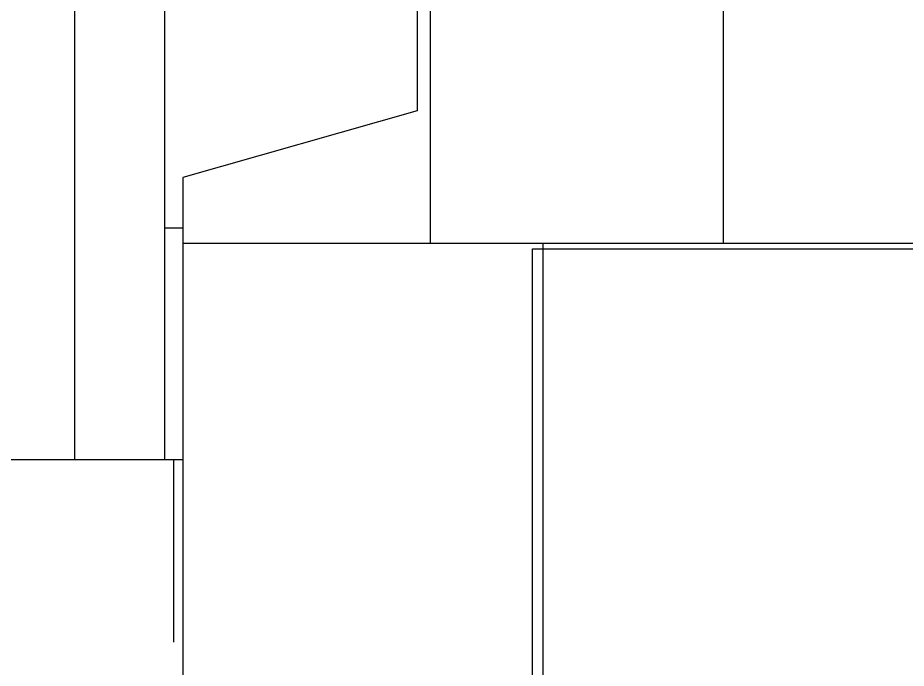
# Paper-space layout '2 DOOR PANEL LAYOUT - A1 Sheet' of a CAD drawing. Extents: x 50 to 825, y 22 to 486.
# Drawn here: x 423.449 to 424.09, y 322.206 to 322.675 of the extents above; entities that cross this region are included whole.
import ezdxf

# ---------------------------------------------------------------- set-up
doc = ezdxf.new("R2010")
doc.units = 0
doc.layers.add('N-EQPM', color=3, linetype='Continuous', lineweight=25)

psp = doc.layouts.new('2 DOOR PANEL LAYOUT - A1 Sheet')

# ---------------------------------------------------------------- linework, layer by layer
at = {"layer": 'N-EQPM', "linetype": 'Continuous'}
for p, q in [((423.48975, 322.35595), (423.48973, 322.86335)), ((423.55482, 322.35595), (423.55482, 322.80885)), ((423.73702, 322.68651), (423.73702, 322.60778)), ((423.74661, 322.51212), (423.74661, 322.68651)), ((423.95826, 322.51212), (423.95826, 322.68651)), ((423.73702, 322.60778), (423.56783, 322.55962)), ((423.56783, 322.55962), (423.56783, 322.51212)), ((423.56783, 322.52318), (423.55482, 322.52318)), ((424.96035, 322.51212), (423.56783, 322.51212)), ((423.56783, 322.51212), (423.56783, 319.42124)), ((423.82812, 319.42124), (423.82812, 322.51212)), ((423.82029, 322.50827), (424.92072, 322.50827)), ((423.82029, 319.48727), (423.82029, 322.50827)), ((423.56783, 322.35595), (422.26641, 322.35595)), ((423.56132, 322.22451), (423.56132, 322.35595))]:
    psp.add_line(p, q, dxfattribs=at)

doc.saveas('drawing.dxf')
